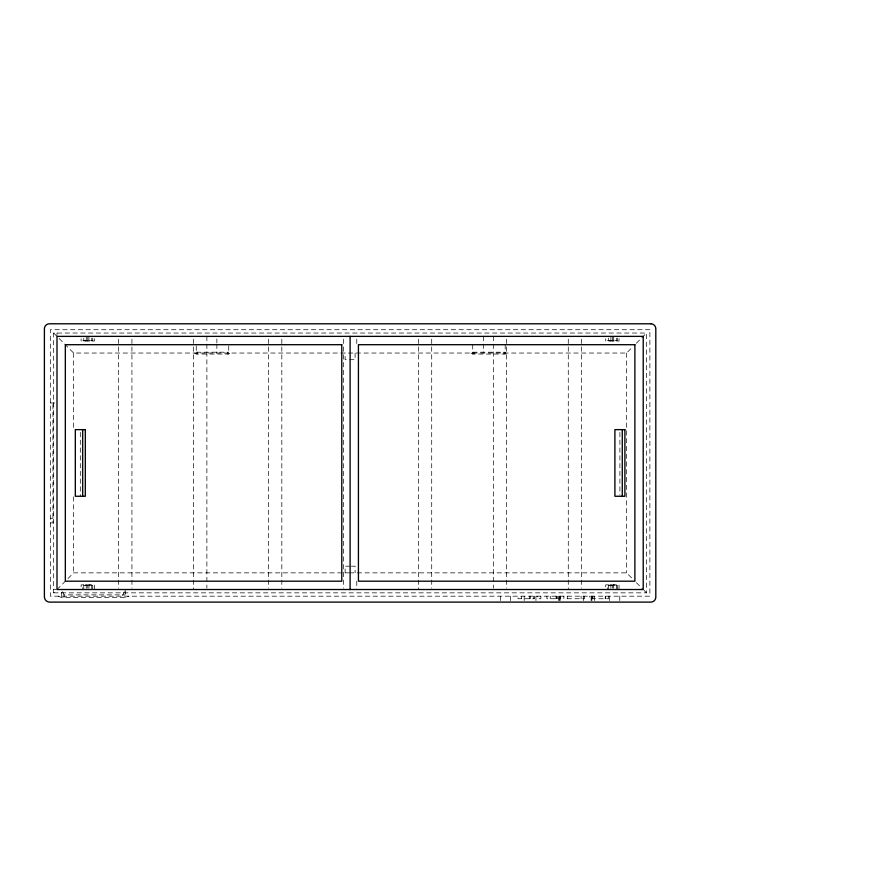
<?xml version="1.0" encoding="UTF-8"?>
<svg xmlns="http://www.w3.org/2000/svg" width="888" height="888" viewBox="0 0 888 888"><rect width="100%" height="100%" fill="white"/><g stroke="black" fill="none" stroke-linecap="round" stroke-linejoin="round"><path stroke-width="0.67" stroke-dasharray="4.44 3.33" d="M124.298 591.663L122.822 594.882L122.822 597.513M53.669 592.851L646.553 592.851L646.553 333.044L53.669 333.044L53.669 592.851L55.334 591.186M56.999 589.521L73.648 572.86L348.862 572.86M53.669 333.044L73.648 353.036L626.562 353.036L632.445 347.153M636.363 343.234L646.553 333.044M194.594 353.036L196.259 354.035L228.738 354.035L230.403 353.036M471.051 353.036L472.716 354.035L505.194 354.035L506.859 353.036M58.242 596.181L61.572 597.513L125.275 597.513L128.605 596.181M196.259 352.203L228.738 352.203M472.716 352.203L505.194 352.203M50.327 402.997L55.667 402.997M50.327 518.292L52.936 518.292M50.327 522.899L52.936 522.899L52.936 402.997M350.105 566.2L345.11 566.2L345.11 572.86M351.359 566.2L355.1 566.2L355.1 572.86M349.417 572.86L626.562 572.86L632.445 578.743M53.669 589.521L55.889 589.521M62.56 591.663L64.025 594.882L125.275 594.882M636.363 582.661L643.212 589.521M644.044 590.354L646.553 592.851M626.562 353.036L626.562 572.86M619.902 432.356L619.902 494.894M619.757 596.181L619.757 601.509M619.036 338.705L619.036 341.036L605.716 341.036L605.716 338.705M619.036 589.521L619.036 584.859L605.716 584.859L605.716 589.521M617.371 338.15L617.371 340.37L607.381 340.37L607.381 338.15M617.371 588.855L617.371 585.525L607.381 585.525L607.381 588.855M616.361 338.15L616.361 341.036M616.361 584.859L616.361 588.855M614.873 584.859L614.873 585.525M614.041 340.37L614.041 341.036M614.041 584.859L614.041 585.525M613.664 584.859L613.664 585.525M613.541 336.374L613.541 341.036M613.541 584.859L613.541 588.356M612.376 337.04L612.376 341.036M612.376 585.525L612.376 588.189M611.077 584.859L611.077 585.525M610.877 336.374L610.877 341.036M610.877 584.859L610.877 588.356M610.378 340.37L610.378 341.036M610.378 584.859L610.378 585.525M609.878 584.859L609.878 585.525M609.434 596.181L609.434 601.509M608.491 596.181L608.491 598.745L589.432 598.745L589.432 596.181M608.391 338.15L608.391 341.036M608.391 584.859L608.391 588.855M605.427 596.181L605.427 598.745M605.228 596.181L605.228 598.745M594.627 596.181L594.627 601.509M592.929 596.181L592.929 598.745M592.507 596.181L592.507 598.745M591.874 596.181L591.874 601.509M591.142 596.181L591.142 601.509M584.515 596.181L584.515 598.745L563.847 598.745L563.847 596.181M583.571 596.181L583.571 601.509M581.596 339.149L581.596 588.134M581.096 596.181L581.096 598.745M568.276 339.149L568.276 589.521M567.299 596.181L567.299 598.745M560.683 596.181L560.683 598.745L546.908 598.745L546.908 596.181M559.928 596.181L559.928 601.509M559.873 596.181L559.873 601.509M559.518 596.181L559.518 598.745M558.619 596.181L558.619 601.509M557.309 596.181L557.309 598.745M556.388 596.181L556.388 598.745M556.121 596.181L556.121 598.745M550.238 596.181L550.238 598.745M540.881 596.181L540.881 598.745L537.551 598.745L537.551 596.181M535.952 596.181L535.952 601.509M534.543 596.181L534.543 598.745L518.059 598.745L518.059 596.181M533.755 596.181L533.755 598.745M530.247 596.181L530.247 598.745M529.725 596.181L529.725 598.745M524.197 596.181L524.186 601.509M521.423 596.181L521.389 598.745M510.5 596.181L510.5 601.509M506.648 339.149L506.648 588.134M505.194 344.699L505.194 354.035M503.951 352.203L503.951 354.035M500.543 596.181L500.543 601.509M493.328 336.374L493.328 588.134M483.338 336.374L483.338 342.779M483.338 344.067L483.338 353.036M473.97 352.203L473.97 354.035M472.716 344.699L472.716 354.035M431.712 339.149L431.712 588.134M418.392 339.149L418.392 589.521M356.765 339.149L356.765 344.677M356.765 581.218L356.765 589.521M355.1 353.036L355.1 359.696L345.11 359.696L345.11 353.036M343.445 339.149L343.445 588.134M281.829 339.149L281.829 588.134M268.498 339.149L268.498 588.134M228.738 345.954L228.738 354.035M227.495 352.203L227.495 354.035M216.872 338.939L216.872 342.779M216.872 344.067L216.872 353.036M206.882 336.374L206.882 588.134M197.513 352.203L197.513 354.035M196.259 345.954L196.259 354.035M193.562 339.149L193.562 589.521M131.935 339.149L131.935 588.134M125.275 589.521L125.275 597.513M118.615 339.149L118.615 588.134M94.439 338.705L94.439 341.036L81.108 341.036L81.108 338.705M94.439 589.521L94.439 584.859L81.108 584.859L81.108 589.521M92.774 338.15L92.774 340.37L82.773 340.37L82.773 338.15M92.774 588.855L92.774 585.525L82.773 585.525L82.773 588.855M91.753 338.15L91.753 341.036M91.753 584.859L91.753 588.855M90.276 584.859L90.276 585.525M89.444 340.37L89.444 341.036M89.444 584.859L89.444 585.525M88.933 336.374L88.933 341.036M89.066 584.859L88.933 588.356M87.768 337.04L87.768 341.036M87.768 585.525L87.768 588.189M86.48 584.859L86.48 585.525M86.269 336.374L86.269 341.036M86.269 584.859L86.269 588.356M85.77 340.37L85.77 341.036M85.77 584.859L85.77 585.525M85.27 584.859L85.27 585.525M83.783 338.15L83.783 341.036M83.783 584.859L83.783 588.855M80.308 432.356L80.308 496.259M73.648 353.036L73.648 429.071M73.648 496.825L73.648 572.86M64.025 594.882L64.025 597.513M61.572 592.185L61.572 597.513M56.999 333.044L56.999 335.264M649.883 329.714L50.327 329.714L50.327 596.181L649.883 596.181L649.883 329.714"/><path stroke-width="1.33" d="M622.277 429.637L622.277 496.259M350.105 336.374L350.105 589.521M82.695 429.637L82.695 496.259M650.815 323.787L49.395 323.787A4.995 4.995 0 0 0 44.4 328.782L44.4 597.113A5.35 5.35 0 0 0 49.395 602.108L650.815 602.108A4.995 4.995 0 0 0 655.81 597.113L655.81 328.782A4.995 4.995 0 0 0 650.815 323.787M643.212 336.374L56.999 336.374L56.999 589.521L643.212 589.521L643.212 336.374M341.78 344.699L65.324 344.699L65.324 581.196L341.78 581.196L341.78 344.699M634.887 344.699L358.43 344.699L358.43 581.196L634.887 581.196L634.887 344.699M85.303 429.637L75.314 429.637L75.314 496.259L85.303 496.259L85.303 429.637M624.897 429.637L614.907 429.637L614.907 496.259L624.897 496.259L624.897 429.637"/></g></svg>
